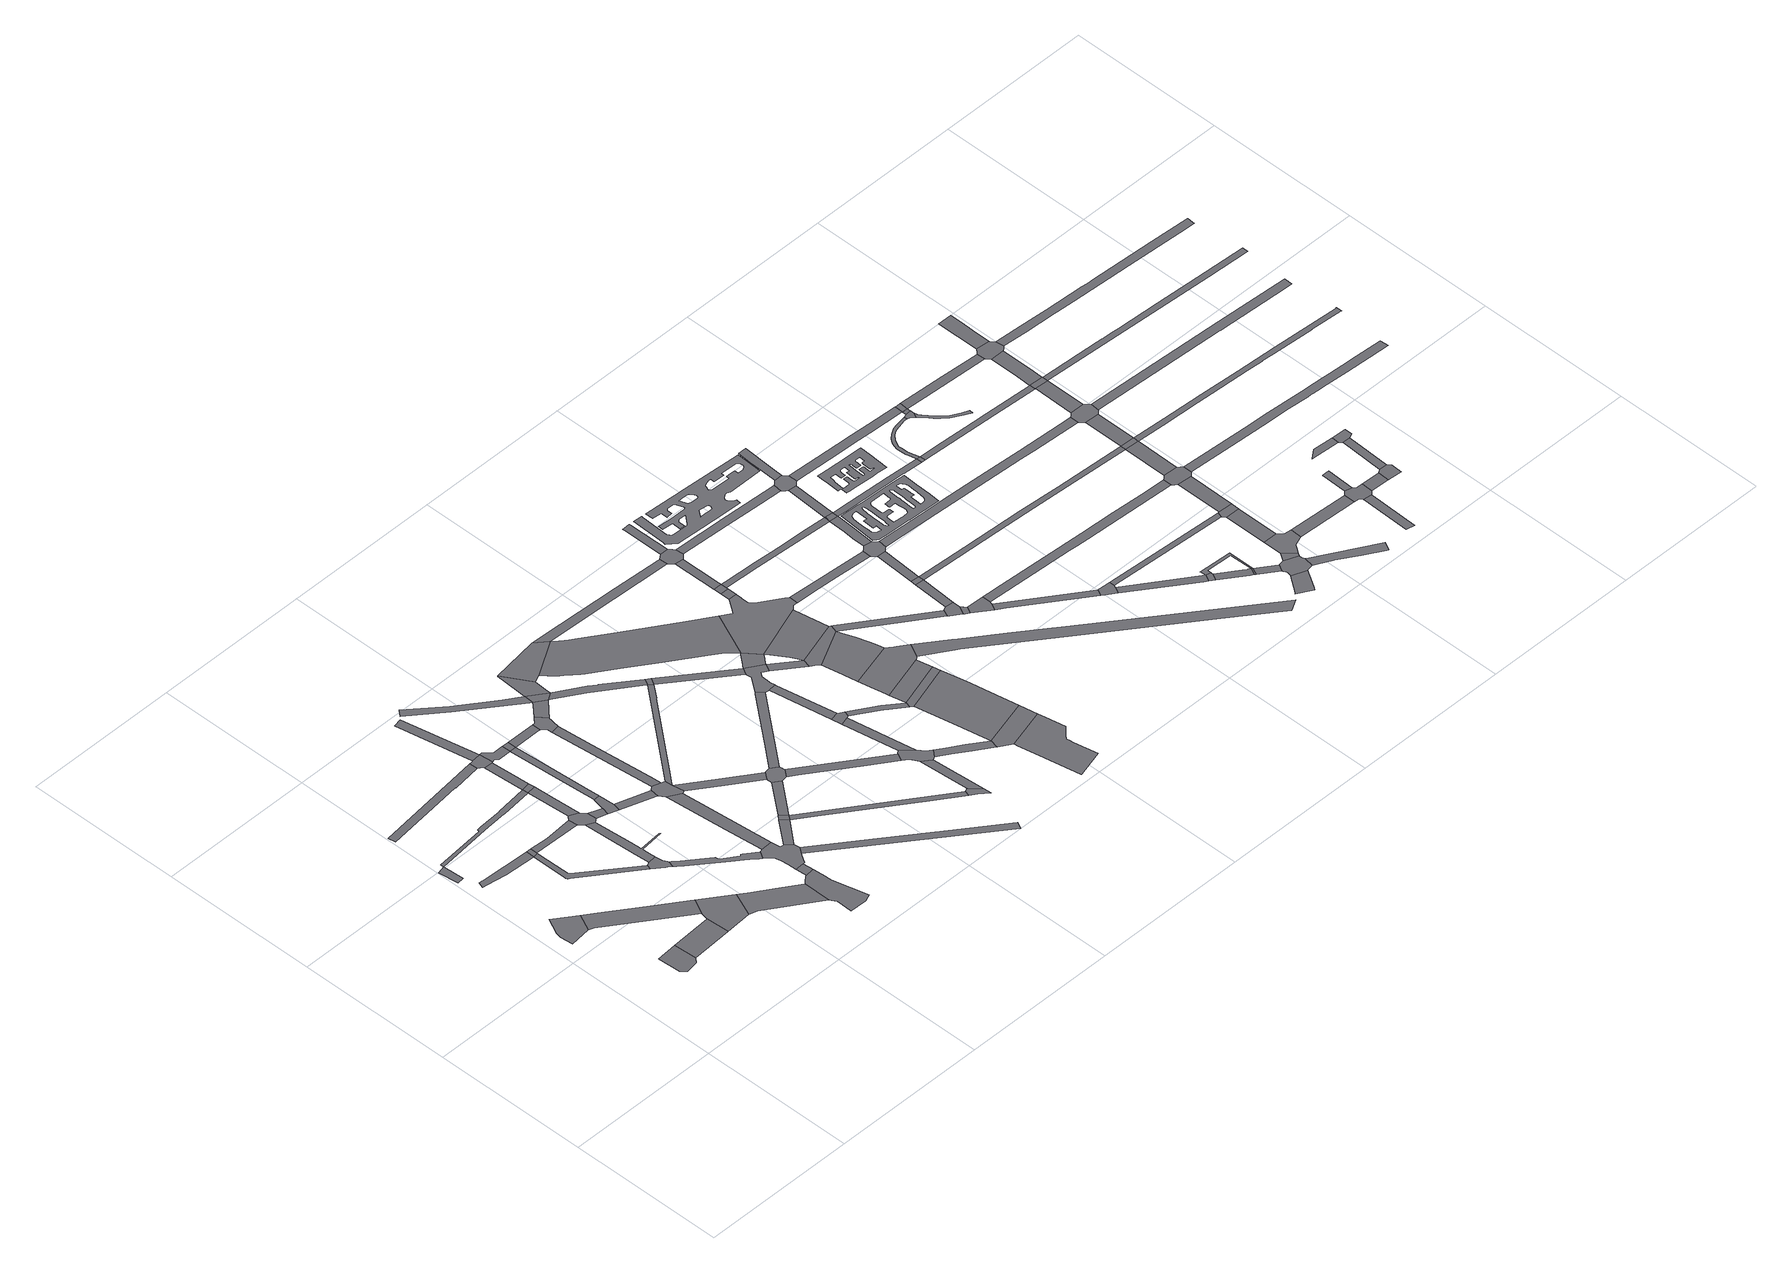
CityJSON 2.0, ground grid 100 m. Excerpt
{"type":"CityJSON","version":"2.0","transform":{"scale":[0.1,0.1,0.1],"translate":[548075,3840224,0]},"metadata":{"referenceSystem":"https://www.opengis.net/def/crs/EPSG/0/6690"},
"CityObjects":{
"road1":{"type":"Road","geometry":[{"type":"MultiSurface","lod":"1","boundaries":[[[0,1,2,3,4,5,6,7]]]}]},
"road2":{"type":"Road","geometry":[{"type":"MultiSurface","lod":"1","boundaries":[[[8,9,10,11,12,13]]]}]},
"road3":{"type":"Road","attributes":{"RoadStructureAttribute.sectionType":"1"},"geometry":[{"type":"MultiSurface","lod":"1","boundaries":[[[14,15,16,17]]]}]},
"road4":{"type":"Road","attributes":{"RoadStructureAttribute.sectionType":"1"},"geometry":[{"type":"MultiSurface","lod":"1","boundaries":[[[18,19,20,21,22,23,24,25,26,27]]]}]},
"road5":{"type":"Road","attributes":{"RoadStructureAttribute.sectionType":"1"},"geometry":[{"type":"MultiSurface","lod":"1","boundaries":[[[28,8,13,29]]]}]},
"road6":{"type":"Road","attributes":{"RoadStructureAttribute.sectionType":"1"},"geometry":[{"type":"MultiSurface","lod":"1","boundaries":[[[30,31,32,7,6,33,34,35,36]]]}]},
"road7":{"type":"Road","geometry":[{"type":"MultiSurface","lod":"1","boundaries":[[[27,26,37,38,39,40]]]}]},
"road8":{"type":"Road","attributes":{"RoadStructureAttribute.sectionType":"1"},"geometry":[{"type":"MultiSurface","lod":"1","boundaries":[[[41,42,43,44,45,46,47,14,48,49,50,51]]]}]},
"road9":{"type":"Road","attributes":{"RoadStructureAttribute.sectionType":"1"},"geometry":[{"type":"MultiSurface","lod":"1","boundaries":[[[52,53,54,37,26,55,56,57,58,59,60,61,62]]]}]},
"road10":{"type":"Road","geometry":[{"type":"MultiSurface","lod":"1","boundaries":[[[36,35,28,29,63,64]]]}]},
"road11":{"type":"Road","attributes":{"RoadStructureAttribute.sectionType":"1"},"geometry":[{"type":"MultiSurface","lod":"1","boundaries":[[[65,66,67,68,69,70,71,72]]]}]},
"road12":{"type":"Road","attributes":{"RoadStructureAttribute.sectionType":"1"},"geometry":[{"type":"MultiSurface","lod":"1","boundaries":[[[73,74,40,39,75]]]}]},
"road13":{"type":"Road","geometry":[{"type":"MultiSurface","lod":"1","boundaries":[[[76,77,78,79,80,81,62,61,82,83,84,85,86]]]}]},
"road14":{"type":"Road","attributes":{"RoadStructureAttribute.sectionType":"1"},"geometry":[{"type":"MultiSurface","lod":"1","boundaries":[[[87,88,64,63,89,90,91]]]}]},
"road15":{"type":"Road","geometry":[{"type":"MultiSurface","lod":"1","boundaries":[[[92,73,75,93,94,95,96,97,98,99]]]}]},
"road16":{"type":"Road","attributes":{"RoadStructureAttribute.sectionType":"1"},"geometry":[{"type":"MultiSurface","lod":"1","boundaries":[[[93,100,101,79,78,102,103,104,105,106,107,108,109,94]]]}]},
"road17":{"type":"Road","attributes":{"RoadStructureAttribute.sectionType":"1"},"geometry":[{"type":"MultiSurface","lod":"1","boundaries":[[[110,111,51,112,92,99]]]}]},
"road18":{"type":"Road","attributes":{"RoadStructureAttribute.sectionType":"1"},"geometry":[{"type":"MultiSurface","lod":"1","boundaries":[[[113,114,115,116,117,118,119,120,121,122,86,85,123,124,125,126,127,128,129,130,131,132]]]}]},
"road19":{"type":"Road","geometry":[{"type":"MultiSurface","lod":"1","boundaries":[[[133,41,51,111]]]}]},
"road20":{"type":"Road","attributes":{"RoadStructureAttribute.sectionType":"1"},"geometry":[{"type":"MultiSurface","lod":"1","boundaries":[[[134,98,97,135,136]]]}]},
"road21":{"type":"Road","attributes":{"RoadStructureAttribute.sectionType":"1"},"geometry":[{"type":"MultiSurface","lod":"1","boundaries":[[[137,41,133,138,139]]]}]},
"road22":{"type":"Road","geometry":[{"type":"MultiSurface","lod":"1","boundaries":[[[140,141,142,65,72,143,137,139,144]]]}]},
"road23":{"type":"Road","geometry":[{"type":"MultiSurface","lod":"1","boundaries":[[[145,146,147,148,149,150,151,152,91,90,153,154,155,156,157]]]}]},
"road24":{"type":"Road","geometry":[{"type":"MultiSurface","lod":"1","boundaries":[[[158,159,136,135,160,161]]]}]},
"road25":{"type":"Road","attributes":{"RoadStructureAttribute.sectionType":"1"},"geometry":[{"type":"MultiSurface","lod":"1","boundaries":[[[162,163,141,140]]]}]},
"road26":{"type":"Road","attributes":{"RoadStructureAttribute.sectionType":"1"},"geometry":[{"type":"MultiSurface","lod":"1","boundaries":[[[164,165,148,147]]]}]},
"road27":{"type":"Road","attributes":{"RoadStructureAttribute.sectionType":"1"},"geometry":[{"type":"MultiSurface","lod":"1","boundaries":[[[166,167,140,144,168,169,170,171,172]]]}]},
"road28":{"type":"Road","attributes":{"RoadStructureAttribute.sectionType":"1"},"geometry":[{"type":"MultiSurface","lod":"1","boundaries":[[[171,173,174,159,158,175,176]]]}]},
"road29":{"type":"Road","geometry":[{"type":"MultiSurface","lod":"1","boundaries":[[[177,178,179,180,181,182,183,132,131,184,185,186,187,188,165,164,189,190,191,192,193,194,195,196,197]]]}]},
"road30":{"type":"Road","attributes":{"RoadStructureAttribute.sectionType":"1"},"geometry":[{"type":"MultiSurface","lod":"1","boundaries":[[[161,160,198,199]]]}]},
"road31":{"type":"Road","geometry":[{"type":"MultiSurface","lod":"1","boundaries":[[[172,171,176,200]]]}]},
"road32":{"type":"Road","attributes":{"RoadStructureAttribute.sectionType":"1"},"geometry":[{"type":"MultiSurface","lod":"1","boundaries":[[[201,202,203,181,180,204]]]}]},
"road33":{"type":"Road","geometry":[{"type":"MultiSurface","lod":"1","boundaries":[[[205,199,198,206,201,204,207,208,209,210,211,212,213]]]}]},
"road34":{"type":"Road","attributes":{"RoadStructureAttribute.sectionType":"1"},"geometry":[{"type":"MultiSurface","lod":"1","boundaries":[[[214,197,196,215]]]}]},
"road35":{"type":"Road","attributes":{"RoadStructureAttribute.sectionType":"1"},"geometry":[{"type":"MultiSurface","lod":"1","boundaries":[[[200,176,216,217,218]]]}]},
"road36":{"type":"Road","attributes":{"RoadStructureAttribute.sectionType":"1"},"geometry":[{"type":"MultiSurface","lod":"1","boundaries":[[[219,220,221,222,223,224,225,226,227,228,229]]]}]},
"road37":{"type":"Road","attributes":{"RoadStructureAttribute.sectionType":"1"},"geometry":[{"type":"MultiSurface","lod":"1","boundaries":[[[230,231,232,233,234,205,213]]]}]},
"road38":{"type":"Road","geometry":[{"type":"MultiSurface","lod":"1","boundaries":[[[235,214,215,236]]]}]},
"road39":{"type":"Road","geometry":[{"type":"MultiSurface","lod":"1","boundaries":[[[237,238,239,218,217,240,233,232,241,242,243,244]]]}]},
"road40":{"type":"Road","attributes":{"RoadStructureAttribute.sectionType":"1"},"geometry":[{"type":"MultiSurface","lod":"1","boundaries":[[[245,210,209,246,247,248]]]}]},
"road41":{"type":"Road","attributes":{"RoadStructureAttribute.sectionType":"1"},"geometry":[{"type":"MultiSurface","lod":"1","boundaries":[[[249,235,236,250,251]]]}]},
"road42":{"type":"Road","attributes":{"RoadStructureAttribute.sectionType":"1"},"geometry":[{"type":"MultiSurface","lod":"1","boundaries":[[[228,252,237,244,253,254,255]]]}]},
"road43":{"type":"Road","attributes":{"RoadStructureAttribute.sectionType":"1"},"geometry":[{"type":"MultiSurface","lod":"1","boundaries":[[[256,257,258,259,260,261,195,194,262,263]]]}]},
"road44":{"type":"Road","geometry":[{"type":"MultiSurface","lod":"1","boundaries":[[[228,255,264,229]]]}]},
"road45":{"type":"Road","attributes":{"RoadStructureAttribute.sectionType":"1"},"geometry":[{"type":"MultiSurface","lod":"1","boundaries":[[[265,266,211,210,267,268,269,270,271]]]}]},
"road46":{"type":"Road","geometry":[{"type":"MultiSurface","lod":"1","boundaries":[[[272,248,247,273,274,249,251,275,276,277,278,279,280,281]]]}]},
"road47":{"type":"Road","attributes":{"RoadStructureAttribute.sectionType":"1"},"geometry":[{"type":"MultiSurface","lod":"1","boundaries":[[[282,283,284,285,286,287,229,264,288,289,290,291,292]]]}]},
"road48":{"type":"Road","attributes":{"RoadStructureAttribute.sectionType":"1"},"geometry":[{"type":"MultiSurface","lod":"1","boundaries":[[[293,294,236,215,295,296,297,298,299]]]}]},
"road49":{"type":"Road","attributes":{"RoadStructureAttribute.sectionType":"1"},"geometry":[{"type":"MultiSurface","lod":"1","boundaries":[[[300,301,302,264,255,303,304,305,306,265,307]]]}]},
"road50":{"type":"Road","geometry":[{"type":"MultiSurface","lod":"1","boundaries":[[[308,282,292,309,310]]]}]},
"road51":{"type":"Road","attributes":{"RoadStructureAttribute.sectionType":"1"},"geometry":[{"type":"MultiSurface","lod":"1","boundaries":[[[278,277,311,312,313,314,315]]]}]},
"road52":{"type":"Road","attributes":{"RoadStructureAttribute.sectionType":"1"},"geometry":[{"type":"MultiSurface","lod":"1","boundaries":[[[316,317,318,319,320,272,281,321,322]]]}]},
"road53":{"type":"Road","geometry":[{"type":"MultiSurface","lod":"1","boundaries":[[[307,265,271,323]]]}]},
"road54":{"type":"Road","geometry":[{"type":"MultiSurface","lod":"1","boundaries":[[[324,325,326,299,298,327,328,329,330]]]}]},
"road55":{"type":"Road","attributes":{"RoadStructureAttribute.sectionType":"1"},"geometry":[{"type":"MultiSurface","lod":"1","boundaries":[[[331,324,330,332]]]}]},
"road56":{"type":"Road","geometry":[{"type":"MultiSurface","lod":"1","boundaries":[[[333,315,314,334,331,332,335,336,337,338]]]}]},
"road57":{"type":"Road","attributes":{"RoadStructureAttribute.sectionType":"1"},"geometry":[{"type":"MultiSurface","lod":"1","boundaries":[[[323,271,339,340,341]]]}]},
"road58":{"type":"Road","attributes":{"RoadStructureAttribute.sectionType":"1"},"geometry":[{"type":"MultiSurface","lod":"1","boundaries":[[[342,343,344,345,346,347,310,309,348,349,350,351,352,353,354,355,356,357,358,359,360,361,362]]]}]},
"road59":{"type":"Road","attributes":{"RoadStructureAttribute.sectionType":"1"},"geometry":[{"type":"MultiSurface","lod":"1","boundaries":[[[363,364,365,333,338]]]}]},
"road60":{"type":"Road","geometry":[{"type":"MultiSurface","lod":"1","boundaries":[[[366,367,368,365,364,369,370,371]]]}]},
"road61":{"type":"Road","attributes":{"RoadStructureAttribute.sectionType":"1"},"geometry":[{"type":"MultiSurface","lod":"1","boundaries":[[[372,373,374,375,368,367]]]}]},
"road62":{"type":"Road","geometry":[{"type":"MultiSurface","lod":"1","boundaries":[[[341,340,376,377,316,322,374,373,378,379,380,381,382,383,384]]]}]},
"road63":{"type":"Road","attributes":{"RoadStructureAttribute.sectionType":"1"},"geometry":[{"type":"MultiSurface","lod":"1","boundaries":[[[385,386,336,335,387,388,389,390,391,392]]]}]},
"road64":{"type":"Road","attributes":{"RoadStructureAttribute.sectionType":"1"},"geometry":[{"type":"MultiSurface","lod":"1","boundaries":[[[393,371,370,394,395,396,397,398]]]}]},
"road65":{"type":"Road","geometry":[{"type":"MultiSurface","lod":"1","boundaries":[[[361,399,400,401,402,341,384,403,404,405]]]}]},
"road66":{"type":"Road","attributes":{"RoadStructureAttribute.sectionType":"1"},"geometry":[{"type":"MultiSurface","lod":"1","boundaries":[[[406,407,408,308,310,409,410,411,412,413]]]}]},
"road67":{"type":"Road","attributes":{"RoadStructureAttribute.sectionType":"1"},"geometry":[{"type":"MultiSurface","lod":"1","boundaries":[[[384,383,414,415]]]}]},
"road68":{"type":"Road","attributes":{"RoadStructureAttribute.sectionType":"1"},"geometry":[{"type":"MultiSurface","lod":"1","boundaries":[[[416,417,418,419,420,421,422,423,424,425,426,427,428]]]}]},
"road69":{"type":"Road","geometry":[{"type":"MultiSurface","lod":"1","boundaries":[[[429,392,391,430,423,422]]]}]},
"road70":{"type":"Road","attributes":{"RoadStructureAttribute.sectionType":"1"},"geometry":[{"type":"MultiSurface","lod":"1","boundaries":[[[431,432,433,434,435,436,437,392,429]]]}]},
"road71":{"type":"Road","geometry":[{"type":"MultiSurface","lod":"1","boundaries":[[[438,398,397,435,434]]]}]},
"road72":{"type":"Road","attributes":{"RoadStructureAttribute.sectionType":"1"},"geometry":[{"type":"MultiSurface","lod":"1","boundaries":[[[439,440,441,398,438]]]}]},
"road73":{"type":"Road","attributes":{"RoadStructureAttribute.sectionType":"1"},"geometry":[{"type":"MultiSurface","lod":"1","boundaries":[[[442,443,405,444,445,446,415,447]]]}]},
"road74":{"type":"Road","geometry":[{"type":"MultiSurface","lod":"1","boundaries":[[[447,415,414,448,449,450,451,452]]]}]},
"road75":{"type":"Road","attributes":{"RoadStructureAttribute.sectionType":"1"},"geometry":[{"type":"MultiSurface","lod":"1","boundaries":[[[453,454,455,456,457,458,451,450,459,460,461,462]]]}]},
"road76":{"type":"Road","geometry":[{"type":"MultiSurface","lod":"1","boundaries":[[[463,464,465,466,462,461,467,468,440,439,469,470,471]]]}]},
"road77":{"type":"Road","geometry":[{"type":"MultiSurface","lod":"1","boundaries":[[[472,473,474,475,362,361,405,443,476,477,478,479,480,481,482,483,484,485]]]}]},
"road78":{"type":"Road","attributes":{"RoadStructureAttribute.sectionType":"1"},"geometry":[{"type":"MultiSurface","lod":"1","boundaries":[[[486,472,485,487]]]}]},
"road79":{"type":"Road","geometry":[{"type":"MultiSurface","lod":"1","boundaries":[[[488,489,486,487,490,491]]]}]},
"road80":{"type":"Road","attributes":{"RoadStructureAttribute.sectionType":"1"},"geometry":[{"type":"MultiSurface","lod":"1","boundaries":[[[492,489,488,493,494,495,496,497]]]}]},
"road81":{"type":"Road","geometry":[{"type":"MultiSurface","lod":"1","boundaries":[[[498,499,413,412,500,501,492,497,502,503,504,505,506,507,508]]]}]},
"road82":{"type":"Road","attributes":{"RoadStructureAttribute.sectionType":"1"},"geometry":[{"type":"MultiSurface","lod":"1","boundaries":[[[509,510,498,508,511,512,513]]]}]},
"road83":{"type":"Road","attributes":{"RoadStructureAttribute.sectionType":"1"},"geometry":[{"type":"MultiSurface","lod":"1","boundaries":[[[514,452,451,515,516,517]]]}]},
"road84":{"type":"Road","attributes":{"RoadStructureAttribute.sectionType":"1"},"geometry":[{"type":"MultiSurface","lod":"1","boundaries":[[[479,478,518,519,520,521]]]}]},
"road85":{"type":"Road","attributes":{"RoadStructureAttribute.sectionType":"1"},"geometry":[{"type":"MultiSurface","lod":"1","boundaries":[[[522,523,524,525,526,527,528,488,491,529,530,531]]]}]},
"road86":{"type":"Road","geometry":[{"type":"MultiSurface","lod":"1","boundaries":[[[532,517,516,533,534,535,536]]]}]},
"road87":{"type":"Road","attributes":{"RoadStructureAttribute.sectionType":"1"},"geometry":[{"type":"MultiSurface","lod":"1","boundaries":[[[537,535,534,538,539,540]]]}]},
"road88":{"type":"Road","attributes":{"RoadStructureAttribute.sectionType":"1"},"geometry":[{"type":"MultiSurface","lod":"1","boundaries":[[[541,532,536,542,543]]]}]},
"road89":{"type":"Road","geometry":[{"type":"MultiSurface","lod":"1","boundaries":[[[544,505,504,545,546,547,548,549]]]}]},
"road90":{"type":"Road","geometry":[{"type":"MultiSurface","lod":"1","boundaries":[[[540,539,550,551,552,553,554]]]}]},
"road91":{"type":"Road","geometry":[{"type":"MultiSurface","lod":"1","boundaries":[[[555,541,543,556]]]}]},
"road92":{"type":"Road","geometry":[{"type":"MultiSurface","lod":"1","boundaries":[[[557,558,559,560,561,562,563,564,565,566,567,568,569,570,571,572,573,574,575,576,577,578,579,580,581,582,583,584,585,586,587,588,589,590,591,592,593,594,595,596,597,598,599,600,601,602,603,604,605,606,607,608,609,610,611,612,613,614,615,616],[617,618,619,620,621,622,623,624,625,626,627,628],[629,630,631,632,633,634,635,636,637,638,639],[640,641,642,643,644,645,646,647,648,649,650,651,652,653,654,655,656,657,658,659,660,661,662,663,664,665,666,667,668,669]]]}]},
"road93":{"type":"Road","attributes":{"RoadStructureAttribute.sectionType":"1"},"geometry":[{"type":"MultiSurface","lod":"1","boundaries":[[[670,555,556,671,672,673]]]}]},
"road94":{"type":"Road","geometry":[{"type":"MultiSurface","lod":"1","boundaries":[[[674,675,676,521,520,677,670,673,678,679,680,681,682]]]}]},
"road95":{"type":"Road","attributes":{"RoadStructureAttribute.sectionType":"1"},"geometry":[{"type":"MultiSurface","lod":"1","boundaries":[[[683,684,685,686,687,688,689,690,691,471,470,692,693,694,695,696,697,698]]]}]},
"road96":{"type":"Road","attributes":{"RoadStructureAttribute.sectionType":"1"},"geometry":[{"type":"MultiSurface","lod":"1","boundaries":[[[530,699,700,674,682,701,702,703,704]]]}]},
"road97":{"type":"Road","attributes":{"RoadStructureAttribute.sectionType":"1"},"geometry":[{"type":"MultiSurface","lod":"1","boundaries":[[[705,551,550,706,707,708,709]]]}]},
"road98":{"type":"Road","geometry":[{"type":"MultiSurface","lod":"1","boundaries":[[[531,530,704,710],[711,712,713,531]]]}]},
"road99":{"type":"Road","attributes":{"RoadStructureAttribute.sectionType":"1"},"geometry":[{"type":"MultiSurface","lod":"1","boundaries":[[[714,531,710,715,716]]]}]},
"road100":{"type":"Road","geometry":[{"type":"MultiSurface","lod":"1","boundaries":[[[717,718,719,720,721,722,723,549,548,724,725,726,727,714,716,728,729,730,731]]]}]},
"road101":{"type":"Road","geometry":[{"type":"MultiSurface","lod":"1","boundaries":[[[732,709,708,733,734,735,736,737,738]]]}]},
"road102":{"type":"Road","attributes":{"RoadStructureAttribute.sectionType":"1"},"geometry":[{"type":"MultiSurface","lod":"1","boundaries":[[[739,740,741,718,717,742,743]]]}]},
"road103":{"type":"Road","geometry":[{"type":"MultiSurface","lod":"1","boundaries":[[[744,745,746,747,748,749,750,751,752,753,754,755,756,757,758,759,760,761,762],[763,764,765,766,767,768,769,770,771,772,773,774,775,776,777,778,779,780,781,782,783,784,785,786,787,788],[789,790,791,792,793,794,795,796,797,798,799,800,801,802,803,804,805,806,807,808,809,810,811,812],[813,814,815,816,817,818,819,820,821,822,823,824,825,826,827,828,829,830,831,832,833,834,835],[836,837,838,839,840,841,842,843,844,845,846,847,848,849,850,851,852,853,854,855,856,857,858,859,860,861,862],[863,864,865,866,867,868,869,870,871,872,873,874,875,876,877,878,879,880,881,882,883,884,885,886,887,888,889,890,891,892,893,894,895,896,897,898,899,900,901,902]]]}]},
"road104":{"type":"Road","geometry":[{"type":"MultiSurface","lod":"1","boundaries":[[[903,904,905,906,710,704,907,908,909,910,911]]]}]},
"road105":{"type":"Road","attributes":{"RoadStructureAttribute.sectionType":"1"},"geometry":[{"type":"MultiSurface","lod":"1","boundaries":[[[912,913,914,735,734,915,916,917]]]}]},
"road106":{"type":"Road","geometry":[{"type":"MultiSurface","lod":"1","boundaries":[[[918,919,920,921,922,923,924,925,926,927,928,929,930,931,932,933,934],[935,936,937,938,939,940,941,942,943,944,945,946,947,948,949,950,951,952,953,954,955,956,957,958,959,960,961,962,963,964,965,966,967,968,969,970,971,972,973,974,975],[976,977,978,979,980,981,982,983,984,985,986,987,988,989,990,991,992,993,994,995,996,997,998,999,1000,1001,1002,1003,1004,1005,1006,1007,1008,1009]]]}]},
"road107":{"type":"Road","attributes":{"RoadStructureAttribute.sectionType":"1"},"geometry":[{"type":"MultiSurface","lod":"1","boundaries":[[[1010,1011,1012,1013,1014,1015,554,553,1016,1017,1018,1019,1020]]]}]},
"road108":{"type":"Road","attributes":{"RoadStructureAttribute.sectionType":"1"},"geometry":[{"type":"MultiSurface","lod":"1","boundaries":[[[1021,1022,1023,1024,556,543,1025,1026,1027,1028,1029,1030,1031]]]}]},
"road109":{"type":"Road","geometry":[{"type":"MultiSurface","lod":"1","boundaries":[[[917,916,1032,1033,1034]]]}]},
"road110":{"type":"Road","attributes":{"RoadStructureAttribute.sectionType":"1"},"geometry":[{"type":"MultiSurface","lod":"1","boundaries":[[[1035,1036,1037,731,730,1038,1039,1040,1041,1042]]]}]},
"road111":{"type":"Road","attributes":{"RoadStructureAttribute.sectionType":"1"},"geometry":[{"type":"MultiSurface","lod":"1","boundaries":[[[1043,1044,1045,1046,1033,1032,1047,1048,1049]]]}]},
"road112":{"type":"Road","attributes":{"RoadStructureAttribute.sectionType":"1"},"geometry":[{"type":"MultiSurface","lod":"1","boundaries":[[[738,737,1050,1051,1052]]]}]},
"road113":{"type":"Road","attributes":{"RoadStructureAttribute.sectionType":"1"},"geometry":[{"type":"MultiSurface","lod":"1","boundaries":[[[1053,1054,1055,1056,1057,681,680,1058,1059,1060,1061,1062,1063]]]}]},
"road114":{"type":"Road","attributes":{"RoadStructureAttribute.sectionType":"1"},"geometry":[{"type":"MultiSurface","lod":"1","boundaries":[[[1064,1065,1066,917,1034,1067,1068,1049,1069]]]}]},
"road115":{"type":"Road","geometry":[{"type":"MultiSurface","lod":"1","boundaries":[[[911,910,1070,1071]]]}]},
"road116":{"type":"Road","geometry":[{"type":"MultiSurface","lod":"1","boundaries":[[[1049,1048,1072,1073,1069]]]}]},
"road117":{"type":"Road","attributes":{"RoadStructureAttribute.sectionType":"1"},"geometry":[{"type":"MultiSurface","lod":"1","boundaries":[[[1074,1075,1076,1077,1078,1079,1080,1081,1082,1083]]]}]},
"road118":{"type":"Road","attributes":{"RoadStructureAttribute.sectionType":"1"},"geometry":[{"type":"MultiSurface","lod":"1","boundaries":[[[1073,1072,1084,1085,1086]]]}]},
"road119":{"type":"Road","attributes":{"RoadStructureAttribute.sectionType":"1"},"geometry":[{"type":"MultiSurface","lod":"1","boundaries":[[[1087,1088,1089,1090,1091,1092,1093,1094,1095,1096,1097,911,1071,1098,1099,1100,1101,1102,1103,1104,1105,1106,1107,1108]]]}]},
"road120":{"type":"Road","geometry":[{"type":"MultiSurface","lod":"1","boundaries":[[[1109,1086,1085,1110,1111,1112,1113,1114,1115,1116,1074,1083,1117,1118,1119,1120,1121,1122]]]}]},
"road121":{"type":"Road","attributes":{"RoadStructureAttribute.sectionType":"1"},"geometry":[{"type":"MultiSurface","lod":"1","boundaries":[[[1123,1109,1122,1124]]]}]},
"road122":{"type":"Road","geometry":[{"type":"MultiSurface","lod":"1","boundaries":[[[1125,1126,1087,1108,1127,1128,1129,1130]]]}]},
"road123":{"type":"Road","attributes":{"RoadStructureAttribute.sectionType":"1"},"geometry":[{"type":"MultiSurface","lod":"1","boundaries":[[[1131,1125,1130,1132]]]}]},
"road124":{"type":"Road","attributes":{"RoadStructureAttribute.sectionType":"1"},"geometry":[{"type":"MultiSurface","lod":"1","boundaries":[[[1133,1042,1041,1132,1134]]]}]},
"road125":{"type":"Road","geometry":[{"type":"MultiSurface","lod":"1","boundaries":[[[1135,1123,1124,1136,1137,1138,1139,1140,1141]]]}]},
"road126":{"type":"Road","attributes":{"RoadStructureAttribute.sectionType":"1"},"geometry":[{"type":"MultiSurface","lod":"1","boundaries":[[[1142,1135,1141,1143]]]}]},
"road127":{"type":"Road","attributes":{"RoadStructureAttribute.sectionType":"1"},"geometry":[{"type":"MultiSurface","lod":"1","boundaries":[[[1144,1145,1146,1147,1148,1149,1150,1151,1152,1153,1154,1155,1156,1129,1128]]]}]},
"road128":{"type":"Road","attributes":{"RoadStructureAttribute.sectionType":"1"},"geometry":[{"type":"MultiSurface","lod":"1","boundaries":[[[1157,1158,1159,1160,1161,1071,1070,1162,1163,1164,1165]]]}]},
"road129":{"type":"Road","geometry":[{"type":"MultiSurface","lod":"1","boundaries":[[[1052,1051,1166,1142,1143,1167,1168]]]}]},
"road130":{"type":"Road","attributes":{"RoadStructureAttribute.sectionType":"1"},"geometry":[{"type":"MultiSurface","lod":"1","boundaries":[[[1169,1120,1119,1170,1171,1172,1173,1174,1175,1176,1177]]]}]},
"road131":{"type":"Road","attributes":{"RoadStructureAttribute.sectionType":"1"},"geometry":[{"type":"MultiSurface","lod":"1","boundaries":[[[1178,1168,1167,1179]]]}]},
"road132":{"type":"Road","geometry":[{"type":"MultiSurface","lod":"1","boundaries":[[[1180,1181,1020,1019,1182,1178,1179,1183,1184,1185,1186,1187]]]}]},
"road133":{"type":"Road","attributes":{"RoadStructureAttribute.sectionType":"1"},"geometry":[{"type":"MultiSurface","lod":"1","boundaries":[[[1188,1180,1187,1189,1190]]]}]},
"road134":{"type":"Road","attributes":{"RoadStructureAttribute.sectionType":"1"},"geometry":[{"type":"MultiSurface","lod":"1","boundaries":[[[1191,1134,1132,1192,1193,1194]]]}]},
"road135":{"type":"Road","attributes":{"RoadStructureAttribute.sectionType":"1"},"geometry":[{"type":"MultiSurface","lod":"1","boundaries":[[[1139,1138,1195,1196]]]}]},
"road136":{"type":"Road","geometry":[{"type":"MultiSurface","lod":"1","boundaries":[[[1031,1030,1188,1190,1197]]]}]},
"road137":{"type":"Road","attributes":{"RoadStructureAttribute.sectionType":"1"},"geometry":[{"type":"MultiSurface","lod":"1","boundaries":[[[1198,1199,1031,1197,1200]]]}]},
"road138":{"type":"Road","geometry":[{"type":"MultiSurface","lod":"1","boundaries":[[[1201,1202,1063,1062,1203,1198,1200,1204,1205,1206,1207,1208]]]}]},
"road139":{"type":"Road","attributes":{"RoadStructureAttribute.sectionType":"1"},"geometry":[{"type":"MultiSurface","lod":"1","boundaries":[[[1209,1201,1208,1210]]]}]},
"road140":{"type":"Road","attributes":{"RoadStructureAttribute.sectionType":"1"},"geometry":[{"type":"MultiSurface","lod":"1","boundaries":[[[1211,1212,1213,1214]]]}]},
"road141":{"type":"Road","geometry":[{"type":"MultiSurface","lod":"1","boundaries":[[[1165,1164,1209,1210,1215,1216]]]}]},
"road142":{"type":"Road","geometry":[{"type":"MultiSurface","lod":"1","boundaries":[[[1217,1218,1219,1196,1195,1220,1211,1214,1221,1222,1223,1224,1225,1226]]]}]},
"road143":{"type":"Road","attributes":{"RoadStructureAttribute.sectionType":"1"},"geometry":[{"type":"MultiSurface","lod":"1","boundaries":[[[1227,1228,1229,1230,1165,1216]]]}]},
"road144":{"type":"Road","geometry":[{"type":"MultiSurface","lod":"1","boundaries":[[[1231,1232,1233,1234,1217,1226]]]}]},
"road145":{"type":"Road","geometry":[{"type":"MultiSurface","lod":"1","boundaries":[[[1235,1236,1237,1194,1193,1238,1229,1228,1239,1240,1241,1242,1243,1244,1245]]]}]},
"road146":{"type":"Road","attributes":{"RoadStructureAttribute.sectionType":"1"},"geometry":[{"type":"MultiSurface","lod":"1","boundaries":[[[1224,1223,1246,1247]]]}]},
"road147":{"type":"Road","attributes":{"RoadStructureAttribute.sectionType":"1"},"geometry":[{"type":"MultiSurface","lod":"1","boundaries":[[[1248,1235,1245,1249,1250,1251]]]}]},
"road148":{"type":"Road","geometry":[{"type":"MultiSurface","lod":"1","boundaries":[[[1252,1253,1254,1255]]]}]},
"road149":{"type":"Road","geometry":[{"type":"MultiSurface","lod":"1","boundaries":[[[1256,1257,1258,1259,1247,1246,1260,1261]]]}]},
"road150":{"type":"Road","attributes":{"RoadStructureAttribute.sectionType":"1"},"geometry":[{"type":"MultiSurface","lod":"1","boundaries":[[[1262,1257,1256,1263]]]}]},
"road151":{"type":"Road","geometry":[{"type":"MultiSurface","lod":"1","boundaries":[[[1255,1254,1262,1263,1264,1265]]]}]},
"road152":{"type":"Road","attributes":{"RoadStructureAttribute.sectionType":"1"},"geometry":[{"type":"MultiSurface","lod":"1","boundaries":[[[1266,1267,1268,1269,1270,1271,1272,1273,1185,1184,1274,1275,1276,1277,1278,1279,1280,1281,1282,1283,1284,1285,1286,1287,1288,1289]]]}]},
"road153":{"type":"Road","attributes":{"RoadStructureAttribute.sectionType":"1"},"geometry":[{"type":"MultiSurface","lod":"1","boundaries":[[[1290,1291,1292,1293,1294,1295,1197,1190,1296,1297,1298,1299,1300,1301,1302,1303,1304,1305,1306,1307]]]}]},
"road154":{"type":"Road","attributes":{"RoadStructureAttribute.sectionType":"1"},"geometry":[{"type":"MultiSurface","lod":"1","boundaries":[[[1308,1206,1205,1309,1310,1311,1312,1313]]]}]},
"road155":{"type":"Road","attributes":{"RoadStructureAttribute.sectionType":"1"},"geometry":[{"type":"MultiSurface","lod":"1","boundaries":[[[1314,1315,1316,1317,1318,1319,1320,1321,1322,1215,1210,1323,1324,1325,1326]]]}]},
"road156":{"type":"Road","attributes":{"RoadStructureAttribute.sectionType":"1"},"geometry":[{"type":"MultiSurface","lod":"1","boundaries":[[[1327,1328,1329,1330,1331,1332,1333,1334,1242,1241,1335,1336,1337,1338,1339,1340,1341,1342,1343]]]}]}
},
"vertices":[
[156,1323,0],[107,1224,0],[106,1218,0],[103,1205,0],[100,1185,0],[106,1105,0],[243,1120,0],[294,1228,0],
[476,705,0],[342,696,0],[350,547,0],[379,519,0],[458,529,0],[483,557,0],
[59,2011,0],[8,1997,0],[24,1870,0],[68,1874,0],
[124,1786,0],[122,1786,0],[101,1787,0],[99,1787,0],[88,1750,0],[120,1746,0],[244,1728,0],[442,1718,0],[447,1717,0],[448,1771,0],
[742,724,0],[749,575,0],
[782,883,0],[590,1020,0],[372,1175,0],[275,1107,0],[719,794,0],[751,771,0],[800,871,0],
[476,1722,0],[476,1727,0],[477,1727,0],[478,1770,0],
[776,2114,0],[572,2092,0],[572,2090,0],[416,2078,0],[388,2074,0],[388,2062,0],[57,2031,0],[418,2047,0],[575,2060,0],[575,2057,0],[779,2079,0],
[487,1489,0],[482,1498,0],[480,1589,0],[446,1488,0],[446,1480,0],[446,1476,0],[451,1470,0],[452,1469,0],[461,1463,0],[808,1205,0],[817,1237,0],
[920,587,0],[984,740,0],
[723,2457,0],[13,2373,0],[11,2373,0],[21,2326,0],[443,2375,0],[542,2386,0],[542,2383,0],[727,2403,0],
[777,1777,0],[599,1765,0],[784,1721,0],
[913,1180,0],[898,1206,0],[894,1253,0],[841,1247,0],[828,1242,0],[822,1239,0],[832,1187,0],[874,1155,0],[882,1150,0],[904,1132,0],[916,1173,0],
[1163,620,0],[1050,694,0],[970,570,0],[1295,356,0],[1297,533,0],
[800,1803,0],[811,1690,0],[864,1665,0],[873,1672,0],[877,1674,0],[890,1684,0],[883,1742,0],[856,1777,0],
[829,1418,0],[836,1318,0],[891,1294,0],[888,1339,0],[1043,1354,0],[1042,1357,0],[1040,1361,0],[887,1349,0],[886,1364,0],[882,1421,0],
[843,1975,0],[835,2085,0],[779,2077,0],
[1231,931,0],[1222,938,0],[1215,930,0],[1212,928,0],[1122,993,0],[1113,999,0],[1112,1018,0],[945,1150,0],[937,1157,0],[929,1163,0],[920,1119,0],[952,1093,0],[1058,1009,0],[1105,971,0],[1145,938,0],[1203,894,0],[1250,858,0],[1267,842,0],[1280,831,0],[1307,874,0],
[832,2126,0],
[953,1718,0],[957,1661,0],[969,1712,0],
[758,2378,0],[824,2231,0],[814,2376,0],
[810,2467,0],[752,2461,0],[746,2460,0],[757,2386,0],[819,2379,0],
[1410,518,0],[1410,524,0],[1405,579,0],[1348,572,0],[1345,572,0],[1340,571,0],[1339,570,0],[1308,543,0],[1319,313,0],[1317,213,0],[1424,210,0],[1470,229,0],[1415,454,0],
[1025,1791,0],[986,1789,0],[1021,1640,0],[1033,1690,0],
[714,2959,0],[660,2948,0],
[1400,648,0],[1344,644,0],
[880,2425,0],[829,2469,0],[839,2385,0],[846,2379,0],[857,2368,0],[942,2368,0],[942,2425,0],
[978,1902,0],[986,1790,0],[1017,1904,0],[985,2369,0],
[1421,822,0],[1408,824,0],[1403,878,0],[1402,885,0],[1328,881,0],[1325,880,0],[1322,879,0],[1310,804,0],[1327,789,0],[1337,752,0],[1341,700,0],[1341,691,0],[1412,648,0],[1414,651,0],[1415,652,0],[1443,698,0],[1443,699,0],[1451,712,0],[1479,749,0],[1475,787,0],[1432,821,0],
[1240,1567,0],[1245,1620,0],
[985,2424,0],
[1267,1530,0],[1267,1523,0],[1305,1130,0],[1345,1483,0],
[1271,1640,0],[1254,1548,0],[1349,1485,0],[1351,1486,0],[1366,1492,0],[1352,1567,0],[1349,1615,0],[1340,1618,0],[1327,1622,0],
[1555,975,0],[1592,932,0],
[1160,2369,0],[1173,2369,0],[1173,2423,0],
[1200,2672,0],[973,2838,0],[884,2913,0],[824,2964,0],[765,3015,0],[732,2977,0],[944,2804,0],[1284,2554,0],[1286,2553,0],[1298,2544,0],[1301,2605,0],
[1319,1702,0],[1284,2053,0],[1257,2317,0],[1203,2309,0],[1211,2229,0],
[1578,1003,0],[1614,961,0],
[1223,2461,0],[1215,2452,0],[1189,2423,0],[1200,2343,0],[1266,2367,0],[1268,2383,0],[1270,2395,0],[1271,2397,0],
[1577,1409,0],[1546,1366,0],[1733,1236,0],[1768,1280,0],
[1736,1200,0],[1615,962,0],[1781,1169,0],
[1281,2525,0],[1309,2436,0],[1316,2443,0],[1368,2497,0],
[2066,308,0],[2065,309,0],[2064,310,0],[1815,497,0],[1592,664,0],[1591,666,0],[2398,1,0],[2419,43,0],
[1414,2525,0],
[1817,2195,0],[1378,1651,0],[1360,1577,0],[1403,1631,0],[1774,2089,0],[1775,2089,0],[1844,2175,0],
[1803,1285,0],[1735,1220,0],[1735,1219,0],[1799,1172,0],[1805,1172,0],[1821,1175,0],[1856,1221,0],[1853,1236,0],[1852,1238,0],[1849,1256,0],
[1314,2818,0],[1314,2816,0],[1310,2757,0],[1302,2636,0],[1302,2622,0],[1301,2607,0],[1415,2540,0],[1415,2543,0],[1416,2565,0],[1419,2626,0],[1421,2642,0],
[2153,583,0],[2152,584,0],[1718,845,0],[2198,510,0],[2199,509,0],[2390,376,0],[2400,411,0],
[1637,2387,0],[1636,2387,0],[1591,2419,0],[1378,2490,0],[1389,2484,0],[1550,2386,0],[1814,2197,0],[1838,2237,0],
[1625,2862,0],[1468,2663,0],[1700,2799,0],
[1887,1129,0],[1888,1128,0],[2165,937,0],[2334,820,0],[2357,869,0],
[2173,1745,0],[2162,1732,0],[2153,1721,0],[1885,1387,0],[1884,1386,0],[2195,1688,0],[2208,1704,0],
[1865,2216,0],
[2424,420,0],[2411,415,0],[2403,412,0],[2416,358,0],[2430,348,0],[2487,304,0],[2483,352,0],
[2397,743,0],[2455,702,0],
[2378,887,0],[2372,794,0],[2475,712,0],[2510,754,0],[2475,778,0],[2445,822,0],
[2237,1877,0],[2239,1876,0],[2263,1917,0],
[2298,2393,0],[1970,2610,0],[1818,2709,0],[1778,2737,0],[1759,2751,0],[1714,2788,0],[1500,2627,0],[1506,2622,0],[1544,2582,0],[1560,2567,0],[1596,2535,0],[1628,2508,0],[1649,2492,0],[1808,2389,0],[1981,2271,0],[2220,2112,0],[2264,2078,0],[2312,2037,0],[2335,2013,0],[2338,2010,0],[2460,2290,0],
[2421,958,0],[2369,1254,0],[2316,1240,0],
[2372,1309,0],[2358,1318,0],[2305,1305,0],[2381,1260,0],[2384,1261,0],[2393,1296,0],
[2289,1702,0],[2289,1706,0],[2235,1701,0],[2236,1697,0],
[2242,1836,0],[2242,1834,0],[2283,1741,0],[2282,1745,0],[2285,1802,0],[2306,1830,0],[2320,1819,0],[2342,1803,0],[2366,1851,0],
[2659,658,0],[2569,714,0],[2568,654,0],[2569,653,0],[2650,600,0],[2733,546,0],[2761,528,0],[2775,581,0],
[2564,1189,0],[2533,1166,0],[2565,1144,0],[2570,1140,0],[2661,1073,0],[2671,1109,0],
[2329,1999,0],[2282,1941,0],[2273,1930,0],[2268,1923,0],[2374,1862,0],[2392,1885,0],[2415,1914,0],
[2548,2818,0],[2236,2833,0],[1701,2858,0],[1872,2792,0],[1976,2788,0],[2548,2765,0],[2560,2763,0],[2559,2817,0],
[2516,1676,0],[2530,1728,0],
[3068,258,0],[3063,288,0],[3060,303,0],[3081,325,0],[3129,373,0],[3105,503,0],[3096,546,0],[2841,476,0],[2845,453,0],[2877,285,0],[2920,57,0],[2921,53,0],[3098,103,0],
[3074,663,0],[2765,525,0],
[3026,921,0],[3017,970,0],[2982,1134,0],[2979,1150,0],[2681,1058,0],[2728,819,0],[2772,600,0],
[2968,1200,0],
[2947,1299,0],[2651,1213,0],[2671,1112,0],
[2776,1996,0],[2769,2037,0],[2436,1886,0],[2495,1796,0],[2515,1758,0],[2810,1814,0],
[2554,1649,0],[2560,1644,0],[2569,1636,0],[2808,1760,0],[2822,1806,0],
[2888,1513,0],[2887,1516,0],[2884,1528,0],[2871,1575,0],[2846,1657,0],[2818,1732,0],[2596,1496,0],[2604,1451,0],[2612,1408,0],[2894,1485,0],
[3002,1407,0],[2995,1412,0],[2948,1446,0],[2937,1454,0],[2623,1353,0],[2647,1231,0],[2959,1308,0],[2969,1316,0],[3011,1400,0],
[2593,2339,0],[2570,2306,0],[2553,2282,0],[2529,2246,0],[2791,2058,0],[2794,2061,0],[2823,2060,0],[2825,2116,0],[2805,2130,0],[2668,2218,0],[2643,2250,0],[2644,2290,0],[2644,2298,0],[2645,2337,0],
[2593,2396,0],[2646,2397,0],
[2646,2448,0],[2592,2447,0],[2645,2410,0],[2645,2412,0],
[2589,2734,0],[2645,2448,0],[2645,2467,0],[2644,2616,0],[2644,2659,0],[2644,2728,0],
[2589,2840,0],[2575,2829,0],[2574,2749,0],[2576,2747,0],[2656,2739,0],[2660,2742,0],[2675,2755,0],[2669,2808,0],[2657,2822,0],[2655,2824,0],[2641,2840,0],
[2587,3120,0],[2587,3105,0],[2640,3102,0],[2640,3106,0],[2640,3120,0],
[2834,1798,0],[3098,1555,0],[3302,1413,0],[3323,1457,0],
[2984,2051,0],[3114,2043,0],[3351,2027,0],[3353,2080,0],
[3393,2408,0],[3336,2410,0],[3228,2416,0],[3114,2422,0],[3012,2428,0],[2898,2435,0],[2673,2446,0],[2877,2399,0],[3396,2368,0],[3399,2407,0],
[3348,1468,0],[3312,1405,0],[3374,1362,0],[3399,1414,0],[3402,1463,0],
[3412,1399,0],[3383,1356,0],[3405,1340,0],[3425,1383,0],
[3361,1700,0],[3416,1693,0],[3416,1695,0],
[3048,2789,0],[2735,2752,0],[2995,2738,0],[3238,2725,0],[3384,2718,0],[3388,2771,0],
[3513,1265,0],[3533,1306,0],[3537,1317,0],[3539,1322,0],[3540,1378,0],
[3363,1736,0],[3416,1732,0],
[2969,3100,0],[2937,3102,0],[2758,3112,0],[2758,3073,0],[2760,3063,0],[2818,3058,0],[2818,3013,0],[2856,3014,0],[2858,3049,0],[2863,3056,0],[2870,3059,0],[2908,3057,0],[2918,3052,0],[2938,3005,0],[2936,2992,0],[2924,2987,0],[2829,2989,0],[2736,2995,0],[2734,2963,0],[2804,2958,0],[2802,2901,0],[2835,2901,0],[2834,2944,0],[2844,2954,0],[2854,2956,0],[2901,2954,0],[2869,2919,0],[2854,2900,0],[2847,2891,0],[2765,2893,0],[2749,2897,0],[2741,2897,0],[2737,2895,0],[2736,2896,0],[2719,2925,0],[2728,3105,0],[2728,3114,0],[2672,3117,0],[2663,2894,0],[2662,2877,0],[2714,2831,0],[2887,2822,0],[3058,2814,0],[3167,2809,0],[3168,2810,0],[3170,2839,0],[3152,2847,0],[3135,2864,0],[3127,2881,0],[3132,2894,0],[3154,2909,0],[3174,2914,0],[3194,2905,0],[3401,2903,0],[3416,2903,0],[3417,2923,0],[3426,3074,0],[3307,3080,0],[3278,3082,0],[3041,3096,0],[2997,2923,0],[3029,2921,0],[3037,2918,0],[3039,2903,0],[3028,2886,0],[3027,2886,0],[3008,2886,0],[2973,2887,0],[2945,2887,0],[2957,2903,0],[2974,2925,0],[2990,2924,0],[3043,3003,0],[3033,2998,0],[3001,2999,0],[2986,3000,0],[2973,3007,0],[2953,3055,0],[2990,3054,0],[3017,3053,0],[3025,3053,0],[3041,3026,0],[3046,3018,0],[3126,3009,0],[3132,3024,0],[3136,3032,0],[3153,3042,0],[3178,3047,0],[3188,3045,0],[3188,3037,0],[3186,3022,0],[3186,3020,0],[3261,3018,0],[3261,3021,0],[3263,3038,0],[3308,3035,0],[3316,3035,0],[3368,3031,0],[3381,3016,0],[3384,2997,0],[3376,2984,0],[3361,2977,0],[3359,2976,0],[3348,2977,0],[3326,2978,0],[3328,3003,0],[3279,3005,0],[3263,3005,0],[3263,2999,0],[3261,2983,0],[3223,2985,0],[3139,2989,0],[3123,2999,0],
[3377,1997,0],[3425,1880,0],[3425,1882,0],[3431,1994,0],
[3384,2106,0],[3369,2093,0],[3368,2092,0],[3365,2011,0],[3444,2005,0],[3446,2006,0],[3460,2018,0],[3467,2071,0],[3436,2096,0],
[4662,173,0],[4660,175,0],[3780,832,0],[3626,946,0],[3625,947,0],[3432,1091,0],[3217,1251,0],[3192,1269,0],[3191,1269,0],[3146,1203,0],[3158,1196,0],[3170,1188,0],[3710,786,0],[4297,351,0],[4602,122,0],[4676,163,0],
[3390,2253,0],[3387,2189,0],[3437,2114,0],[3445,2235,0],[3453,2362,0],[3453,2363,0],
[3553,1292,0],[3527,1255,0],[3565,1229,0],[3982,934,0],[4001,975,0],
[3454,2401,0],[3400,2404,0],[3397,2384,0],[3399,2404,0],
[3414,2688,0],[3454,2405,0],[3468,2685,0],
[3472,2795,0],[3419,2794,0],[3417,2793,0],[3405,2783,0],[3398,2778,0],[3393,2774,0],[3391,2773,0],[3387,2714,0],[3398,2704,0],[3401,2700,0],[3411,2691,0],[3481,2697,0],[3484,2700,0],[3497,2711,0],[3496,2767,0],
[4049,972,0],[4003,920,0],[4060,879,0],[4080,920,0],[4086,933,0],[4088,935,0],[4088,970,0],
[3434,3078,0],[3429,2987,0],[3426,2921,0],[3477,2871,0],[3488,3077,0],
[3849,2332,0],[3799,2335,0],[3737,2338,0],[3615,2345,0],[3589,2346,0],[3466,2353,0],[3458,2235,0],[3449,2105,0],[3448,2101,0],[3465,2089,0],[3477,2081,0],[3551,2077,0],[3688,2070,0],[3696,2069,0],[3910,2058,0],[3913,2111,0],[3914,2129,0],[3919,2234,0],[3924,2328,0],[3783,2292,0],[3784,2299,0],[3786,2301,0],[3793,2297,0],[3795,2293,0],[3800,2286,0],[3801,2277,0],[3801,2259,0],[3800,2236,0],[3798,2207,0],[3796,2189,0],[3796,2183,0],[3796,2158,0],[3794,2140,0],[3792,2124,0],[3787,2115,0],[3776,2116,0],[3774,2129,0],[3776,2160,0],[3778,2183,0],[3779,2202,0],[3779,2207,0],[3780,2213,0],[3780,2227,0],[3780,2239,0],[3781,2260,0],[3580,2278,0],[3582,2292,0],[3584,2306,0],[3588,2313,0],[3593,2314,0],[3599,2308,0],[3601,2290,0],[3601,2281,0],[3601,2267,0],[3598,2219,0],[3597,2209,0],[3597,2206,0],[3596,2161,0],[3593,2145,0],[3590,2120,0],[3586,2124,0],[3579,2131,0],[3575,2141,0],[3574,2145,0],[3574,2156,0],[3576,2187,0],[3577,2207,0],[3578,2238,0],[3579,2266,0],[3854,2211,0],[3855,2259,0],[3836,2260,0],[3838,2301,0],[3847,2300,0],[3855,2298,0],[3858,2298,0],[3870,2290,0],[3881,2273,0],[3882,2258,0],[3881,2234,0],[3880,2217,0],[3878,2194,0],[3878,2190,0],[3876,2161,0],[3871,2135,0],[3866,2124,0],[3856,2115,0],[3843,2111,0],[3827,2111,0],[3830,2184,0],[3853,2183,0],[3854,2207,0],[3523,2126,0],[3512,2130,0],[3508,2132,0],[3503,2135,0],[3502,2136,0],[3496,2143,0],[3492,2151,0],[3491,2167,0],[3491,2187,0],[3492,2206,0],[3494,2264,0],[3496,2283,0],[3499,2296,0],[3504,2306,0],[3516,2315,0],[3526,2318,0],[3548,2318,0],[3544,2239,0],[3520,2242,0],[3516,2163,0],[3526,2163,0],[3538,2164,0],[3539,2164,0],[3538,2145,0],[3537,2124,0],[3532,2124,0],[3529,2125,0],[3643,2208,0],[3638,2211,0],[3635,2215,0],[3634,2216,0],[3634,2222,0],[3637,2289,0],[3638,2295,0],[3641,2300,0],[3646,2306,0],[3658,2310,0],[3747,2308,0],[3745,2275,0],[3745,2263,0],[3743,2256,0],[3738,2251,0],[3729,2250,0],[3693,2250,0],[3692,2213,0],[3700,2212,0],[3735,2210,0],[3737,2183,0],[3738,2170,0],[3740,2150,0],[3739,2134,0],[3737,2127,0],[3732,2119,0],[3726,2115,0],[3692,2113,0],[3672,2115,0],[3669,2115,0],[3627,2118,0],[3628,2145,0],[3629,2158,0],[3630,2167,0],[3631,2170,0],[3633,2171,0],[3639,2173,0],[3653,2174,0],[3683,2173,0],[3683,2206,0],
[3856,2378,0],[3576,2394,0],[3504,2398,0],[3455,2401,0],[3504,2360,0],[3932,2337,0],[3934,2337,0],[4060,2330,0],[4061,2366,0],
[4478,644,0],[4470,649,0],[4292,773,0],[4438,613,0],[4461,597,0],[4482,641,0],
[3808,2442,0],[3832,2441,0],[3905,2436,0],[3912,2571,0],[3916,2639,0],[3744,2647,0],[3738,2648,0],[3700,2650,0],[3602,2654,0],[3600,2623,0],[3598,2575,0],[3594,2495,0],[3616,2494,0],[3614,2454,0],[3626,2453,0],[3638,2452,0],[3694,2449,0],[3775,2539,0],[3777,2576,0],[3777,2593,0],[3777,2595,0],[3779,2594,0],[3780,2594,0],[3784,2592,0],[3788,2585,0],[3788,2581,0],[3788,2578,0],[3787,2565,0],[3787,2546,0],[3809,2544,0],[3812,2544,0],[3821,2544,0],[3823,2584,0],[3823,2588,0],[3826,2592,0],[3838,2593,0],[3860,2592,0],[3858,2557,0],[3836,2557,0],[3835,2543,0],[3831,2487,0],[3854,2484,0],[3852,2478,0],[3829,2478,0],[3826,2479,0],[3821,2482,0],[3820,2489,0],[3821,2508,0],[3822,2529,0],[3818,2530,0],[3816,2530,0],[3789,2531,0],[3788,2520,0],[3787,2503,0],[3786,2492,0],[3784,2486,0],[3779,2482,0],[3773,2484,0],[3732,2485,0],[3717,2486,0],[3710,2489,0],[3705,2496,0],[3706,2507,0],[3707,2539,0],[3679,2540,0],[3677,2521,0],[3676,2506,0],[3675,2498,0],[3671,2492,0],[3664,2490,0],[3646,2491,0],[3645,2491,0],[3639,2491,0],[3626,2492,0],[3634,2556,0],[3637,2572,0],[3640,2597,0],[3678,2594,0],[3676,2553,0],[3709,2550,0],[3710,2577,0],[3711,2587,0],[3712,2591,0],[3717,2596,0],[3730,2598,0],[3750,2597,0],[3746,2563,0],[3727,2565,0],[3725,2541,0],[3721,2493,0],[3743,2491,0],[3742,2485,0],
[4695,1315,0],[4488,1326,0],[4254,1339,0],[3623,1374,0],[3622,1374,0],[3619,1374,0],[4117,1291,0],[4171,1288,0],[4251,1284,0],[4854,1251,0],[4854,1306,0],
[4561,1668,0],[4427,1675,0],[4159,1692,0],[3745,1714,0],[3572,1688,0],[3761,1678,0],[3952,1668,0],[4222,1654,0],[4516,1638,0],[4883,1616,0],[4883,1651,0],
[4493,575,0],[4514,619,0],[4515,630,0],
[4075,2736,0],[3953,2742,0],[3848,2748,0],[3739,2698,0],[3953,2687,0],[4032,2683,0],[4267,2671,0],[4269,2725,0],
[4672,509,0],[4669,511,0],[4649,526,0],[4534,605,0],[4645,469,0],[4664,456,0],[4686,500,0],
[4538,909,0],[4861,891,0],[4872,924,0],
[4484,2017,0],[4245,2032,0],[4104,2039,0],[3917,2048,0],[3764,2056,0],[3704,2005,0],[3705,2005,0],[4444,1965,0],[4539,1960,0],[4858,1941,0],[4858,1996,0],
[4694,668,0],[4481,678,0],[4481,677,0],[4516,658,0],[4684,650,0],[4693,500,0],
[4085,2328,0],[4086,2365,0],
[4672,450,0],[4693,495,0],
[4792,311,0],[4781,296,0],[4724,217,0],[4711,200,0],[4709,197,0],[4803,144,0],[4810,155,0],[4866,246,0],[4870,253,0],[4884,275,0],
[4769,382,0],[4784,371,0],[4811,412,0],
[4244,2635,0],[4177,2624,0],[4145,2617,0],[4105,2594,0],[4078,2571,0],[4060,2546,0],[4051,2523,0],[4043,2498,0],[4044,2468,0],[4046,2433,0],[4054,2401,0],[4074,2401,0],[4066,2441,0],[4064,2478,0],[4063,2503,0],[4071,2521,0],[4088,2551,0],[4112,2579,0],[4137,2594,0],[4170,2604,0],[4225,2615,0],[4247,2615,0],
[4845,417,0],[4790,363,0],[4791,362,0],[4794,357,0],[4797,347,0],[4798,339,0],[4797,326,0],[4794,314,0],[4888,276,0],[4914,281,0],[4929,284,0],[4938,348,0],[4934,368,0],[4932,383,0],
[4879,467,0],[4944,400,0],
[4269,2645,0],[4264,2640,0],[4267,2610,0],[4287,2591,0],[4305,2623,0],[4304,2645,0],
[4267,2669,0],[4304,2669,0],
[4283,2725,0],[4307,2723,0],
[4879,589,0],[4961,424,0],[4982,455,0],[5045,480,0],[5047,552,0],[5005,555,0],[4971,588,0],
[4880,866,0],[4971,866,0],
[4318,2556,0],[4348,2516,0],[4373,2489,0],[4409,2457,0],[4479,2417,0],[4522,2398,0],[4524,2420,0],[4481,2437,0],[4426,2469,0],[4398,2492,0],[4365,2529,0],[4320,2583,0],[4310,2603,0],
[4886,2323,0],[4569,2340,0],[4565,2340,0],[4525,2342,0],[4199,2359,0],[4592,2301,0],[4683,2295,0],[4886,2285,0],[4886,2324,0],
[4864,887,0],[4973,920,0],[4881,924,0],
[4948,342,0],[5022,235,0],[5023,234,0],[5034,228,0],[5040,225,0],[5165,150,0],[5287,78,0],[5296,71,0],[5323,125,0],
[4882,1227,0],[4974,1221,0],
[4882,1330,0],[4868,1318,0],[4868,1239,0],[4987,1232,0],[5001,1244,0],[5000,1299,0],[4989,1310,0],[4973,1325,0],
[4884,1616,0],[4975,1608,0],[4975,1610,0],
[4613,2707,0],[4434,2662,0],[4866,2639,0],[4863,2692,0],
[5435,459,0],[5437,532,0],
[4975,1645,0],
[4887,1913,0],[4883,1653,0],[4977,1908,0],
[4886,2020,0],[4872,2007,0],[4869,1930,0],[4991,1921,0],[5002,1931,0],[5004,1987,0],[4993,1998,0],[4975,2017,0],
[4888,2285,0],[4977,2279,0],
[5483,438,0],[5474,113,0],[5527,101,0],[5539,431,0],
[4977,2318,0],[4975,2318,0],
[5460,553,0],[5447,541,0],[5441,535,0],[5471,457,0],[5547,438,0],[5558,449,0],[5561,452,0],[5564,525,0],[5519,528,0],[5505,543,0],
[4977,2420,0],[4978,2609,0],[4889,2608,0],[4888,2419,0],
[5513,722,0],[5513,723,0],[5489,723,0],[5466,723,0],
[4889,2721,0],[4869,2698,0],[4865,2694,0],[4874,2627,0],[4992,2620,0],[5005,2630,0],[5007,2632,0],[5000,2685,0],[4992,2695,0],[4989,2699,0],[4978,2712,0],
[5682,445,0],[5685,519,0],
[4891,3001,0],[4979,2837,0],[4980,2926,0],[4981,3000,0],
[5575,894,0],[5520,850,0],[5707,838,0],[5709,886,0],
[5760,533,0],[5708,533,0],[5693,524,0],[5689,522,0],[5773,440,0],[5776,513,0],
[5722,818,0],[5772,816,0],
[5802,831,0],[5804,880,0],
[6211,1229,0],[6198,1230,0],[6058,1238,0],[6010,1241,0],[5947,1244,0],[5853,1250,0],[5584,1266,0],[5480,1272,0],[5344,1225,0],[5345,1225,0],[5518,1215,0],[5712,1205,0],[5847,1197,0],[5871,1196,0],[5872,1196,0],[5891,1195,0],[5913,1193,0],[5987,1188,0],[5993,1188,0],[6016,1187,0],[6129,1179,0],[6292,1170,0],[6428,1162,0],[6422,1217,0],
[6444,1560,0],[6002,1587,0],[5733,1603,0],[5466,1618,0],[5197,1633,0],[4976,1645,0],[5156,1600,0],[5411,1587,0],[5513,1581,0],[5769,1568,0],[5874,1561,0],[5876,1561,0],[5957,1556,0],[6231,1539,0],[6233,1539,0],[6445,1526,0],[6447,1526,0],[6444,1563,0],
[5936,1940,0],[5891,1886,0],[5893,1886,0],[6363,1861,0],[6410,1859,0],[6415,1913,0],
[6099,2256,0],[5814,2272,0],[5527,2287,0],[5494,2289,0],[5410,2294,0],[5407,2294,0],[5372,2296,0],[5238,2303,0],[5143,2309,0],[4977,2281,0],[6146,2216,0],[6428,2201,0],[6429,2239,0],
[6130,2621,0],[5694,2644,0],[5674,2645,0],[5626,2648,0],[5363,2663,0],[5308,2667,0],[5249,2670,0],[5140,2677,0],[5163,2623,0],[5376,2611,0],[5392,2610,0],[5511,2603,0],[5903,2581,0],[5914,2580,0],[6331,2557,0],[6388,2554,0],[6392,2606,0]
]}
